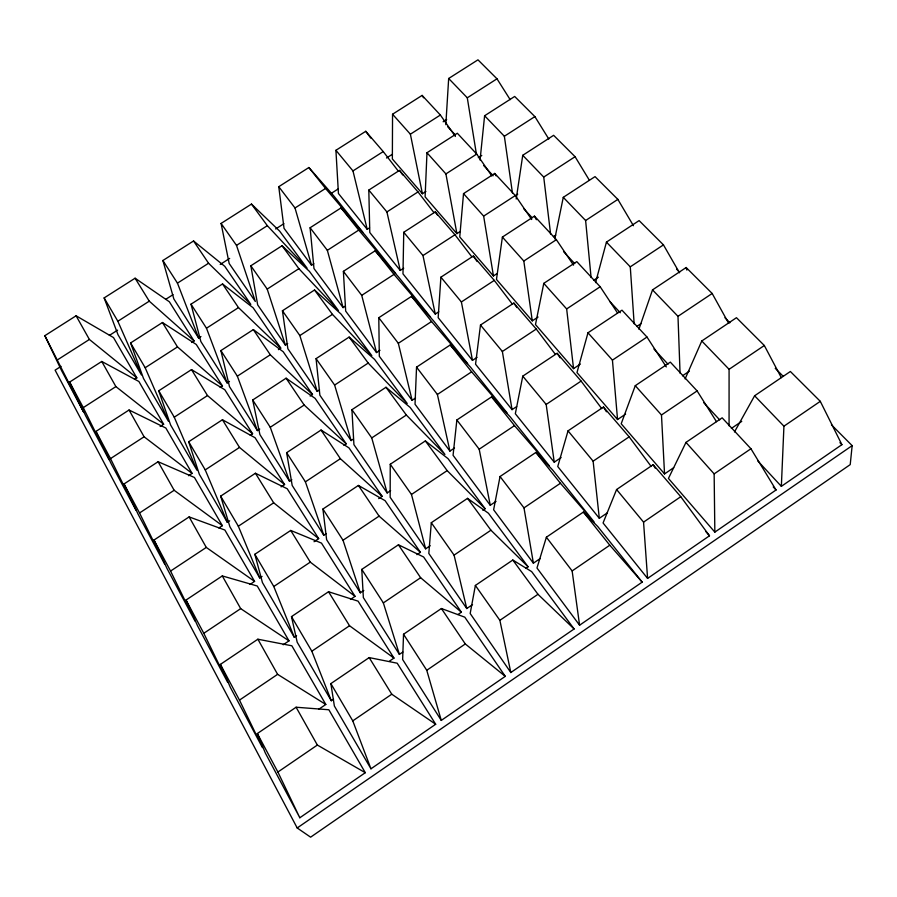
<?xml version="1.0" encoding="UTF-8"?>
<svg xmlns="http://www.w3.org/2000/svg" width="897" height="897" viewBox="0 0 897 897"><rect width="100%" height="100%" fill="white"/><g stroke="black" fill="none" stroke-linecap="round" stroke-linejoin="round"><path stroke-width="1.35" d="M729.07 425.851L729.082 369.306L701.779 340.995L736.459 317.706L764.322 345.502L781.298 377.637M482.833 510.281L485.12 508.745L448.04 458.647L425.357 440.92L390.251 464.265L390.161 497.286L425.638 548.818L430.212 545.735M455.373 136.456L440.371 115.029L422.106 95.407L392.55 114.233L392.359 158.96L422.409 193.741L425.918 191.465M471.878 256.878L454.947 234.767L435.247 211.916L403.751 232.289L402.977 273.854L435.269 314.073L438.768 311.775M403.538 634.246L402.641 659.508L441.279 720.403L505.28 676.349L464.792 617.17L441.402 608.525L403.538 634.246L426.759 670.294L441.279 720.403M450.238 344.964L471.631 371.818L507.097 412.956L470.723 367.4L450.238 344.964L416.544 367.153L415.031 404.233L449.924 451.09L454.499 448.04M491.836 175.924L476.711 154.071L457.335 133.261L426.983 152.748L425.1 196.847L456.898 233.646L460.419 231.359M781.354 486.342L783.933 426.187L754.612 395.779L790.369 371.493L820.295 401.34L841.902 444.665L781.354 486.342L757.718 460.856M445.82 124.717L448.668 78.488L477.966 59.83L496.994 78.813L510.18 99.657M512.557 304.386L494.281 280.391L473.302 256.049L440.898 277.195L438.173 317.673L472.472 360.381L477.058 357.354M525.765 568.373L528.086 566.792L488.45 513.252L467.528 498.362L431.3 522.704L428.822 553.449L466.754 608.536L472.54 604.6M531.686 219.507L515.304 195.546L494.718 173.435L463.525 193.617L459.746 236.943L493.451 275.951L496.916 273.686M831.441 424.819L852.15 445.641L850.221 464.612L310.609 837.17L297.199 827.965L55.109 370.147L61.007 366.38M480.063 160.092L484.604 115.758L514.676 96.461L534.87 116.599L548.818 139.057M491.601 396.878L514.497 425.615L549.143 465.621L510.359 417.049L491.601 396.878L456.865 419.975L453.063 455.306L490.267 505.269L496.041 501.389M555.355 354.326L536.249 329.064L513.846 303.085L480.489 325.05L475.545 364.216L512.041 409.649L516.672 406.576M573.519 265.153L556.375 239.69L534.466 216.143L502.387 237.066L496.478 279.449L532.269 320.857L538.065 317.022M516.212 198.999L522.738 155.304L553.628 135.312L575.078 156.706L589.363 180.23M475.376 585.449L470.174 613.503L510.819 672.537L574.102 628.976L531.652 571.613L512.804 560.031L475.376 585.449L499.876 620.332L510.819 672.537M535.879 452.447L560.423 483.259L594.061 521.886L552.63 469.983L535.879 452.447L500.044 476.52L493.619 509.765L533.39 563.181L540.263 558.506M601.764 408.617L581.099 381.09L557.138 353.306L522.772 376.146L515.327 413.741L554.245 462.19L561.096 457.571M617.528 312.997L600.183 286.748L576.805 261.632L543.784 283.362L535.475 324.579L573.553 368.633L580.415 364.047M554.783 238.894L563.271 197.34L595.036 176.619L617.854 199.381L633.428 225.708M595.563 282.622L606.439 242.112L639.113 220.595L663.455 244.881L679.478 272.789M666.303 366.918L646.984 337.048L621.991 310.183L587.984 332.798L576.973 372.58L617.551 419.538L625.624 414.1M651.188 466.474L629.156 436.828L603.468 407.036L568.036 430.852L557.743 466.541L599.319 518.309L607.404 512.804M546.385 537.213L536.978 567.992L579.585 625.209L642.174 582.131L597.794 526.561L583.386 512.086L546.385 537.213L572.14 570.941L579.585 625.209M638.911 329.221L652.511 289.888L686.149 267.519L712.173 293.476L728.7 323.346M716.479 421.668L697.115 390.913L670.328 362.13L635.278 385.676L621.195 423.765L664.542 473.919L673.681 467.696M616.587 489.538L603.064 522.973L647.589 578.408L709.482 535.801L680.767 496.703L653.162 464.68L616.587 489.538L643.553 522.132L647.589 578.408M685.117 378.893L701.779 340.995M685.992 442.389L668.444 478.426L714.842 532.123L776.051 489.986L750.935 448.747L722.152 417.823L685.992 442.389L714.147 473.885L714.842 532.123M734.475 431.95L754.612 395.779M299.822 817.761L365.292 772.698L328.863 709.762L296.1 707.228L257.338 733.555L265.344 753.043L299.822 817.761L277.891 772.037L257.338 733.555M370.954 768.807L435.684 724.249L397.203 663.208L369.172 657.591L330.87 683.604L334.368 706.017L370.954 768.807L352.768 720.863L330.87 683.604M297.199 827.965L852.15 445.641M277.891 772.037L317.359 745.059L365.292 772.698M352.768 720.863L391.776 694.211L435.684 724.249M426.759 670.294L465.296 643.956L505.28 676.349M499.876 620.332L537.965 594.296L574.102 628.976M572.14 570.941L609.781 545.208L642.174 582.131M643.553 522.132L680.767 496.703M714.147 473.885L750.935 448.747M783.933 426.187L820.295 401.34M318.895 709.179L325.802 704.47L291.85 645.784L257.876 639.213L220.404 664.385L230.305 687.281L262.44 747.605L239.477 700.109L220.404 664.385M389.41 661.179L393.962 658.084L358.071 601.147L328.537 591.74L291.491 616.62L297.176 642.196L331.296 700.736L333.572 699.189M457.941 614.535L461.383 612.191L423.608 556.97L398.425 544.793L361.783 569.404L363.352 597.593L399.389 654.384L402.831 652.041M731.38 428.418L741.741 421.366M283.205 644.752L288.991 640.85L257.26 586.01L222.299 575.93L186.038 600.048L197.575 625.848L227.603 682.202L203.798 633.293L186.038 600.048M350.469 599.443L355.055 596.348L321.496 543.122L290.718 530.441L254.849 554.29L262.429 582.557L294.306 637.274L296.604 635.726M416.959 554.66L420.424 552.317L385.093 500.672L358.408 485.434L322.92 509.036L326.62 539.702L360.314 592.805L363.79 590.473M682.494 375.798L689.345 371.179M239.477 700.109L277.61 674.342L325.802 704.47M331.296 700.736L311.831 651.222L349.527 625.747L393.962 658.084M399.389 654.384L383.355 602.896L420.626 577.713L461.383 612.191M466.754 608.536L454.073 555.12L490.928 530.217L528.086 566.792M533.39 563.181L523.994 507.881L560.423 483.259M599.319 518.309L593.119 461.17L629.156 436.828M664.542 473.919L661.481 414.986L697.115 390.913M729.082 369.306L764.322 345.502M250.005 584.44L254.58 581.391L224.855 530.015L189.121 516.907L153.992 540.039L166.92 568.328L195.041 621.105L170.565 571.064L153.992 540.039M314.051 541.721L318.67 538.637L287.231 488.764L255.432 473.246L220.662 496.142L229.879 526.696L259.738 577.948L262.047 576.412M378.691 498.609L382.122 496.321L349 447.906L321.048 430.044L286.636 452.693L292.198 485.479L323.783 535.229L326.071 533.704M385.979 387.28L406.352 415.031L444.923 454.431L410.164 407.462L385.979 387.28L351.927 409.705L353.923 444.654L387.168 492.946L390.632 490.637M636.758 326.463L641.377 323.38M203.798 633.293L240.688 608.637L288.991 640.85M294.306 637.274L273.787 586.503L310.272 562.127L355.055 596.348M360.314 592.805L343.013 540.241L379.095 516.123L420.424 552.317M425.638 548.818L411.476 494.471L447.166 470.622L485.12 508.745M490.267 505.269L479.189 449.206L514.497 425.615M554.245 462.19L546.172 404.435L581.099 381.09M617.551 419.538L612.438 360.134L646.984 337.048M680.061 373.174L677.986 316.316L712.173 293.476M170.565 571.064L206.288 547.428L254.58 581.391M259.738 577.948L238.344 526.214L273.686 502.825L318.67 538.637M323.783 535.229L305.406 481.835L340.367 458.692L382.122 496.321M387.168 492.946L371.75 437.927L406.352 415.031M449.924 451.09L437.4 394.478L471.631 371.818M512.041 409.649L502.365 351.489L536.249 329.064M573.553 368.633L566.657 308.938L600.183 286.748M634.157 323.839L630.277 266.835L663.455 244.881M218.879 527.974L222.355 525.687L194.447 477.473L158.107 461.72L124.033 483.954L138.172 514.362L164.555 563.888L139.54 512.972L124.033 483.954M281.075 486.869L284.584 484.559L255.062 437.725L222.422 419.751L188.695 441.761L199.325 474.266L227.356 522.379L229.688 520.832M343.899 445.361L346.208 443.824L315.105 398.358L286.087 378.209L252.707 399.995L259.895 434.563L289.54 481.274L291.85 479.749M349.124 337.081L368.196 363.061L407.227 403.493L374.565 359.372L349.124 337.081L316.069 358.643L319.881 395.229L351.119 440.584L353.452 439.037M411.521 296.369L431.558 321.518L467.651 363.565L433.475 320.756L411.521 296.369L378.792 317.717L379.308 356.266L412.093 400.286L415.558 397.988M593.792 280.2L598.377 277.162M188.583 475.702L192.093 473.403L165.855 428.048L129.045 410.007L95.968 431.412L111.138 463.637L135.94 510.191L110.499 458.614L95.968 431.412M250.252 435.292L252.573 433.778L224.799 389.724L191.487 369.609L158.735 390.8L170.598 424.965L196.959 470.207L174.253 417.183L158.735 390.8M310.138 396.059L312.481 394.523L283.205 351.747L253.324 329.614L220.886 350.592L229.497 386.663L257.394 430.616L259.738 429.08M314.544 290L332.451 314.376L371.818 355.649L341.073 314.118L314.544 290L282.432 310.777L287.859 348.72L317.246 391.395L319.567 389.881M375.193 250.768L393.996 274.381L430.594 317.134L398.414 276.825L375.193 250.768L343.383 271.343L345.681 311.113L376.538 352.555L379.992 350.29M553.427 236.651L555.77 235.126M139.54 512.972L174.153 490.278L222.355 525.687M227.356 522.379L205.234 469.893L239.499 447.435L284.584 484.559M289.54 481.274L270.266 427.264L304.184 405.029L346.208 443.824M351.119 440.584L334.626 385.071L368.196 363.061M412.093 400.286L398.335 343.304L431.558 321.518M472.472 360.381L461.394 301.964L494.281 280.391M532.269 320.857L523.814 261.038L556.375 239.69M591.089 277.543L585.618 220.516L617.854 199.381M110.499 458.614L144.092 436.783L192.093 473.403M174.253 417.183L207.499 395.577L252.573 433.778M257.394 430.616L237.357 376.168L270.289 354.775L312.481 394.523M317.246 391.395L299.845 335.556L332.451 314.376M376.538 352.555L361.726 295.36L393.996 274.381M435.269 314.073L422.98 255.544L454.947 234.767M493.451 275.951L483.651 216.121L515.304 195.546M550.59 234.016L543.728 177.079L575.078 156.706M160.148 426.49L163.635 424.225L138.912 381.505L101.753 361.457L69.63 382.077L85.675 415.849L109.042 459.701L83.275 407.63L69.63 382.077M220.157 387.493L222.456 386.002L196.286 344.482L162.435 322.528L130.603 342.946L143.531 378.523L168.367 421.153L145.179 367.736L130.603 342.946M278.406 349.639L280.739 348.126L253.145 307.794L222.534 283.957L191.005 304.184L200.861 341.533L227.143 382.952L229.475 381.438M282.062 245.744L298.892 268.674L338.472 310.609L309.487 271.443L282.062 245.744L250.835 265.781L257.674 304.879L285.381 345.11L287.69 343.607M341.039 207.902L358.733 230.103L395.689 273.428L365.337 235.406L341.039 207.902L310.104 227.748L313.984 268.539L343.08 307.615L345.412 306.09M433.935 212.611L418.002 191.913L399.457 170.408L368.813 190.074L369.788 232.536L400.253 270.457L403.728 268.203M515.36 195.658L517.692 194.144M134.516 379.375L136.826 377.884L113.493 337.564L76.088 315.789L44.85 335.68L61.658 370.775L83.701 412.149L44.85 335.68M191.734 342.486L194.077 340.972L169.365 301.784L135.088 278.216L104.142 297.916L117.989 334.693L141.434 374.924L117.855 321.249L104.142 297.916M193.55 240.979L208.564 263.247L250.812 304.386L224.755 266.308L193.55 240.979L162.884 260.511L173.827 298.925L198.641 338.034L200.962 336.532M308.871 167.526L325.544 188.448L362.769 232.188L334.099 196.275L308.871 167.526L278.765 186.699L284.035 228.331L311.517 265.243L313.849 263.74M398.492 171.327L383.221 151.571L365.752 131.298L335.915 150.304L338.438 193.494L367.209 229.329L369.519 227.838M478.28 157.704L481.767 155.461M83.275 407.63L115.892 386.607L163.635 424.225M145.179 367.736L177.483 346.915L222.456 386.002M227.143 382.952L206.489 328.224L238.479 307.604L280.739 348.126M285.381 345.11L267.205 289.092L298.892 268.674M343.08 307.615L327.349 250.33L358.733 230.103M400.253 270.457L386.91 211.939L418.002 191.913M456.898 233.646L445.91 173.917L476.711 154.071M512.445 193.012L504.361 136.254L534.87 116.599M57.688 359.719L89.386 339.458L136.826 377.884M117.855 321.249L149.261 301.168L194.077 340.972M198.641 338.034L177.46 283.138L208.564 263.247M236.505 245.386L267.328 225.674L307.043 268.125L279.662 231.134L251.474 204.079L221.088 223.431L229.172 263.483L255.331 301.47L236.505 245.386L221.088 223.431M311.517 265.243L295.012 207.981L325.544 188.448M367.209 229.329L352.97 170.912L383.221 151.571M422.409 193.741L410.389 134.191L440.371 115.029M476.453 154.318L467.292 97.807L496.994 78.813M109.356 335.422L117.619 330.141M165.967 299.183L173.043 294.653M220.225 264.458L229.666 258.414M275.659 228.97L283.912 223.689M331.094 193.483L338.169 188.953M386.529 158.007L392.426 154.228M443.14 121.768L446.672 119.503M676.641 269.19L679.601 272.161M724.955 317.762L729.889 322.718M775.243 368.319L783.137 376.247M839.951 442.681L841.902 444.665M448.668 78.488L467.292 97.807M484.604 115.758L504.361 136.254M522.738 155.304L543.728 177.079M563.271 197.34L585.618 220.516M606.439 242.112L630.277 266.835M652.511 289.888L677.986 316.316M447.715 126.769L455.306 134.942M483.707 165.553L493.171 175.756M523.59 208.541L532.123 217.736M563.551 251.609L574.73 263.651M609.926 301.583L620.298 312.761M653.947 349.034L668.018 364.193M703.719 402.675L719.686 419.874M773.225 486.925L776.051 489.986M392.55 114.233L410.389 134.191M426.983 152.748L445.91 173.917M463.525 193.617L483.651 216.121M502.387 237.066L523.814 261.038M543.784 283.362L566.657 308.938M587.984 332.798L612.438 360.134M635.278 385.676L661.481 414.986M705.849 531.585L709.482 535.801M335.915 150.304L352.97 170.912M368.813 190.074L386.91 211.939M403.751 232.289L422.98 255.544M440.898 277.195L461.394 301.964M480.489 325.05L502.365 351.489M522.772 376.146L546.172 404.435M568.036 430.852L593.119 461.17M583.386 512.086L609.781 545.208M278.765 186.699L295.012 207.981M310.104 227.748L327.349 250.33M343.383 271.343L361.726 295.36M378.792 317.717L398.335 343.304M416.544 367.153L437.4 394.478M456.865 419.975L479.189 449.206M500.044 476.52L523.994 507.881M365.752 131.298L370.708 138.06M251.474 204.079L267.328 225.674M425.357 440.92L447.166 470.622M467.528 498.362L490.928 530.217M512.804 560.031L537.965 594.296M399.457 170.408L402.719 174.915M435.247 211.916L437.635 215.269M250.835 265.781L267.205 289.092M282.432 310.777L299.845 335.556M316.069 358.643L334.626 385.071M351.927 409.705L371.75 437.927M390.251 464.265L411.476 494.471M431.3 522.704L454.073 555.12M473.302 256.049L477.159 261.565M513.846 303.085L516.907 307.57M222.534 283.957L238.479 307.604M253.324 329.614L270.289 354.775M286.087 378.209L304.184 405.029M321.048 430.044L340.367 458.692M358.408 485.434L379.095 516.123M398.425 544.793L420.626 577.713M441.402 608.525L465.296 643.956M557.138 353.306L560.12 357.813M162.884 260.511L177.46 283.138M191.005 304.184L206.489 328.224M220.886 350.592L237.357 376.168M252.707 399.995L270.266 427.264M286.636 452.693L305.406 481.835M322.92 509.036L343.013 540.241M361.783 569.404L383.355 602.896M603.468 407.036L606.45 411.779M135.088 278.216L149.261 301.168M162.435 322.528L177.483 346.915M191.487 369.609L207.499 395.577M222.422 419.751L239.499 447.435M255.432 473.246L273.686 502.825M290.718 530.441L310.272 562.127M328.537 591.74L349.527 625.747M369.172 657.591L391.776 694.211M422.106 95.407L423.552 97.773M188.695 441.761L205.234 469.893M220.662 496.142L238.344 526.214M254.849 554.29L273.787 586.503M291.491 616.62L311.831 651.222M653.162 464.68L655.18 468.144M494.718 173.435L496.063 175.823M76.088 315.789L89.386 339.458M101.753 361.457L115.892 386.607M129.045 410.007L144.092 436.783M158.107 461.72L174.153 490.278M189.121 516.907L206.288 547.428M222.299 575.93L240.688 608.637M257.876 639.213L277.61 674.342M296.1 707.228L317.359 745.059M534.466 216.143L536.361 219.698M686.149 267.519L686.878 270.109"/></g></svg>
